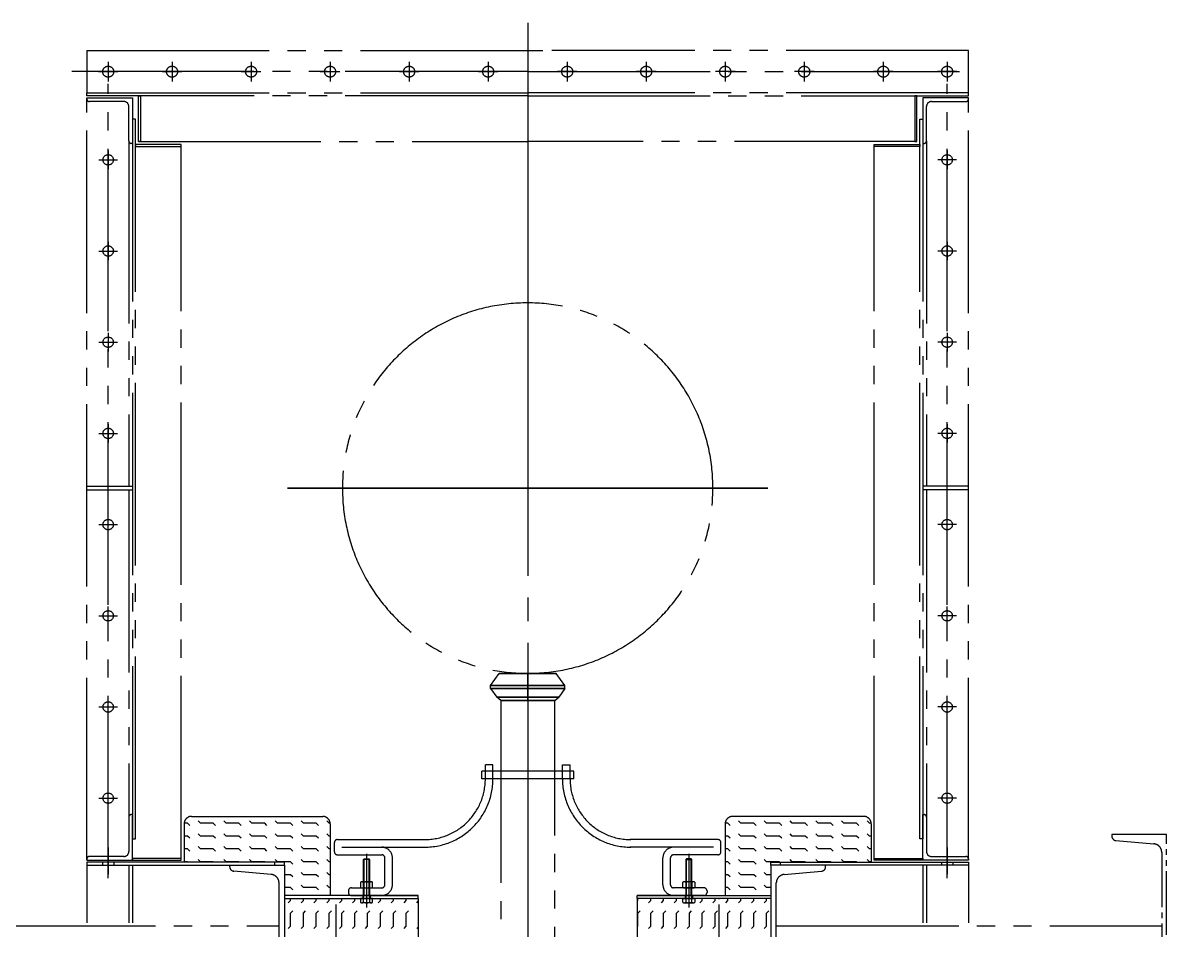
# Model space of a CAD drawing. Header units: millimetres. Extents: x 0 to 232280, y -26939 to 23794.
# Drawn here: x 185881 to 187758, y 15294 to 16786 of the extents above; entities that cross this region are included whole.
import ezdxf

# ---------------------------------------------------------------- set-up
doc = ezdxf.new("R2010")
doc.units = ezdxf.units.MM
doc.header["$LTSCALE"] = 30
doc.linetypes.add('JNK-CENTER', pattern=[34, 30, -1.5, 1, -1.5])
doc.linetypes.add('JNK-PHANTOM', pattern=[15, 10, -1, 1, -1, 1, -1])
for name, color, linetype in [('CEN-R', 1, 'JNK-CENTER'), ('Dim-W', 7, 'Continuous'), ('PHA-M', 6, 'JNK-PHANTOM')]:
    doc.layers.add(name, color=color, linetype=linetype)

# ---------------------------------------------------------------- blocks, each defined once
blk = doc.blocks.new('A$C50A46166')
at = {"layer": 'CEN-R'}
for p, q in [((7056, 1335.3), (7056, -901.6)), ((7056, 1326), (7056, -901.6)), ((7451.3, 570), (6660.7, 570)), ((6660.7, 570), (7451.3, 570))]:
    blk.add_line(p, q, dxfattribs=at)
at = {"layer": 'PHA-M'}
for p, q in [((6331, 1290), (7096, 1290)), ((6331, 1290), (6331, 1220)), ((7781, 1290), (7096, 1290)), ((7781, 1220), (7781, 1290)), ((6366, 1271.1), (6366, 1238.9)), ((6471, 1271.1), (6471, 1238.9)), ((6601, 1271.1), (6601, 1238.9)), ((6731, 1271.1), (6731, 1238.9)), ((6861, 1271.1), (6861, 1238.9)), ((6991, 1271.1), (6991, 1238.9)), ((7121, 1271.1), (7121, 1238.9)), ((7251, 1271.1), (7251, 1238.9)), ((7381, 1271.1), (7381, 1238.9)), ((7511, 1271.1), (7511, 1238.9)), ((7641, 1271.1), (7641, 1238.9)), ((7746, 1271.1), (7746, 1238.9)), ((7056, 1255), (6305.7, 1255)), ((6349.9, 1255), (6382.1, 1255)), ((6454.9, 1255), (6487.1, 1255)), ((6584.9, 1255), (6617.1, 1255)), ((6714.9, 1255), (6747.1, 1255)), ((6844.9, 1255), (6877.1, 1255)), ((6974.9, 1255), (7007.1, 1255)), ((7056, 1255), (7766.3, 1255)), ((7137.1, 1255), (7104.9, 1255)), ((7267.1, 1255), (7234.9, 1255)), ((7397.1, 1255), (7364.9, 1255)), ((7527.1, 1255), (7494.9, 1255)), ((7657.1, 1255), (7624.9, 1255)), ((7762.1, 1255), (7729.9, 1255)), ((6366, -71.7), (6366, 1235)), ((7746, -71.7), (7746, 1235)), ((6331, 1215), (6331, 1220)), ((6331, 1220), (7056, 1220)), ((7056, 1215), (6331, 1215)), ((6331, 1210), (6331, 1212)), ((6331, 1212), (6406, 1212)), ((6331, -42), (6331, 1212)), ((6391.5, 1206), (6335, 1206)), ((6406, 1212), (6406, 1137)), ((6416, 1140), (6416, 1215)), ((6416, 1215), (6419, 1215)), ((6419, 1215), (6419, 1140)), ((7781, 1220), (7056, 1220)), ((7056, 1215), (7781, 1215)), ((7696, 1215), (7693, 1215)), ((7693, 1215), (7693, 1140)), ((7696, 1140), (7696, 1215)), ((7706, 1212), (7706, 1137)), ((7781, 1212), (7706, 1212)), ((7720.5, 1206), (7777, 1206)), ((7781, 1215), (7781, 1220)), ((7781, 1210), (7781, 1212)), ((7781, -42), (7781, 1212)), ((6400, 1141), (6400, 1197.5)), ((7712, 1141), (7712, 1197.5)), ((6411, 1177), (6406, 1177)), ((6406, 1177), (6406, -7)), ((6411, -7), (6411, 1177)), ((7701, -7), (7701, 1177)), ((7701, 1177), (7706, 1177)), ((7706, 1177), (7706, -7)), ((6400, 1141), (6400, 573)), ((6406, 1137), (6404, 1137)), ((6486, 1135), (6411, 1135)), ((6411, 1135), (6411, 1132)), ((6411, 1132), (6486, 1132)), ((6416, 1140), (7056, 1140)), ((6419, 1140), (6416, 1140)), ((6486, -39), (6486, 1135)), ((6486, 1132), (6486, 1135)), ((7696, 1140), (7056, 1140)), ((7626, -39), (7626, 1135)), ((7626, 1135), (7701, 1135)), ((7626, 1132), (7626, 1135)), ((7701, 1132), (7626, 1132)), ((7693, 1140), (7696, 1140)), ((7701, 1135), (7701, 1132)), ((7706, 1137), (7708, 1137)), ((7712, 1141), (7712, 573)), ((6350.8, 1110), (6381.2, 1110)), ((6366, 1125.2), (6366, 1094.8)), ((7761.2, 1110), (7730.8, 1110)), ((7746, 1125.2), (7746, 1094.8)), ((6350.8, 960), (6381.2, 960)), ((6366, 975.2), (6366, 944.8)), ((7761.2, 960), (7730.8, 960)), ((7746, 975.2), (7746, 944.8)), ((6350.8, 810), (6381.2, 810)), ((6366, 825.2), (6366, 794.8)), ((7761.2, 810), (7730.8, 810)), ((7746, 825.2), (7746, 794.8)), ((6350.8, 660), (6381.2, 660)), ((6366, 675.2), (6366, 644.8)), ((7761.2, 660), (7730.8, 660)), ((7746, 675.2), (7746, 644.8)), ((6331, 573), (6406, 573)), ((6331, 567), (6406, 567)), ((6400, 567), (6400, 29)), ((7781, 573), (7706, 573)), ((7781, 567), (7706, 567)), ((7712, 567), (7712, 29)), ((6350.8, 510), (6381.2, 510)), ((6366, 494.8), (6366, 525.2)), ((7761.2, 510), (7730.8, 510)), ((7746, 494.8), (7746, 525.2)), ((6350.8, 360), (6381.2, 360)), ((6366, 344.8), (6366, 375.2)), ((7761.2, 360), (7730.8, 360)), ((7746, 344.8), (7746, 375.2)), ((6994.9, 245.2), (7009.2, 265.3)), ((6994.9, 245.2), (7009.2, 265.3)), ((7102.8, 265.3), (7009.2, 265.3)), ((7009.2, 265.3), (7102.8, 265.3)), ((7056, 220.8), (7056, 265.3)), ((7056, 220.8), (7056, 265.3)), ((7117.1, 245.2), (7102.8, 265.3)), ((7117.1, 245.2), (7102.8, 265.3)), ((7117.1, 245.2), (6994.9, 245.2)), ((6994.9, 240.2), (6994.9, 245.2)), ((6994.9, 240.2), (6994.9, 245.2)), ((6994.9, 245.2), (7117.1, 245.2)), ((7117.1, 240.2), (7117.1, 245.2)), ((7117.1, 240.2), (7117.1, 245.2)), ((7117.1, 240.2), (6994.9, 240.2)), ((6994.9, 240.2), (7005, 225.9)), ((6994.9, 240.2), (7117.1, 240.2)), ((6994.9, 240.2), (7005, 225.9)), ((7107, 225.9), (7005, 225.9)), ((7011.6, 220.8), (7005, 225.9)), ((7011.6, 220.8), (7005, 225.9)), ((7005, 225.9), (7107, 225.9)), ((7100.5, 220.8), (7107, 225.9)), ((7100.5, 220.8), (7107, 225.9)), ((7117.1, 240.2), (7107, 225.9)), ((7117.1, 240.2), (7107, 225.9)), ((6350.8, 210), (6381.2, 210)), ((6366, 194.8), (6366, 225.2)), ((7011.6, 220.8), (7100.5, 220.8)), ((7100.5, 220.8), (7011.6, 220.8)), ((7100.5, 220.8), (7011.6, 220.8)), ((7011.6, 220.8), (7011.6, -901.6)), ((7011.6, 220.8), (7100.5, 220.8)), ((7100.5, -901.6), (7100.5, 220.8)), ((7761.2, 210), (7730.8, 210)), ((7746, 194.8), (7746, 225.2)), ((6986.4, 91.9), (6986.4, 114.9)), ((6998.9, 114.9), (6986.4, 114.9)), ((6998.9, 92), (6998.9, 114.9)), ((7113.2, 92), (7113.2, 114.9)), ((7113.2, 114.9), (7125.7, 114.9)), ((7125.7, 91.9), (7125.7, 114.9)), ((6980.4, 92), (6980.4, 104.5)), ((7131.7, 104.5), (6980.4, 104.5)), ((7131.7, 92), (7131.7, 104.5)), ((6366, 44.8), (6366, 75.2)), ((7131.7, 92), (6980.4, 92)), ((7746, 44.8), (7746, 75.2)), ((6350.8, 60), (6381.2, 60)), ((7761.2, 60), (7730.8, 60)), ((6400, 29), (6400, -27.5)), ((6406, 33), (6404, 33)), ((6406, -42), (6406, 33)), ((6496.5, 18.9), (6491, 18.9)), ((6500.2, 15.1), (6496.5, 18.9)), ((6503, 30), (6719, 30)), ((6517.6, 18.9), (6513.9, 22.6)), ((6538.8, 18.9), (6517.6, 18.9)), ((6542.6, 15.1), (6538.8, 18.9)), ((6560, 18.9), (6556.2, 22.6)), ((6581.1, 18.9), (6560, 18.9)), ((6584.9, 15.1), (6581.1, 18.9)), ((6602.3, 18.9), (6598.6, 22.6)), ((6623.5, 18.9), (6602.3, 18.9)), ((6627.2, 15.1), (6623.5, 18.9)), ((6644.6, 18.9), (6640.9, 22.6)), ((6665.8, 18.9), (6644.6, 18.9)), ((6669.6, 15.1), (6665.8, 18.9)), ((6687, 18.9), (6683.2, 22.6)), ((6708.1, 18.9), (6687, 18.9)), ((6711.9, 15.1), (6708.1, 18.9)), ((6729.3, 18.9), (6725.6, 22.6)), ((6731, 18.9), (6729.3, 18.9)), ((7385.5, 18.9), (7381, 18.9)), ((7389.2, 15.1), (7385.5, 18.9)), ((7609, 30), (7393, 30)), ((7406.6, 18.9), (7402.9, 22.6)), ((7427.8, 18.9), (7406.6, 18.9)), ((7431.6, 15.1), (7427.8, 18.9)), ((7449, 18.9), (7445.2, 22.6)), ((7470.1, 18.9), (7449, 18.9)), ((7473.9, 15.1), (7470.1, 18.9)), ((7491.3, 18.9), (7487.6, 22.6)), ((7512.5, 18.9), (7491.3, 18.9)), ((7516.2, 15.1), (7512.5, 18.9)), ((7533.6, 18.9), (7529.9, 22.6)), ((7554.8, 18.9), (7533.6, 18.9)), ((7558.6, 15.1), (7554.8, 18.9)), ((7576, 18.9), (7572.2, 22.6)), ((7597.1, 18.9), (7576, 18.9)), ((7600.9, 15.1), (7597.1, 18.9)), ((7618.3, 18.9), (7614.6, 22.6)), ((7621, 18.9), (7618.3, 18.9)), ((7706, -42), (7706, 33)), ((7706, 33), (7708, 33)), ((7712, 29), (7712, -27.5)), ((6491, 18), (6491, -45)), ((6517.6, -2.3), (6513.9, 1.5)), ((6560, -2.3), (6556.2, 1.5)), ((6602.3, -2.3), (6598.6, 1.5)), ((6644.6, -2.3), (6640.9, 1.5)), ((6687, -2.3), (6683.2, 1.5)), ((6729.3, -2.3), (6725.6, 1.5)), ((6731, 18), (6731, -100)), ((7381, 18), (7381, -100)), ((7406.6, -2.3), (7402.9, 1.5)), ((7449, -2.3), (7445.2, 1.5)), ((7491.3, -2.3), (7487.6, 1.5)), ((7533.6, -2.3), (7529.9, 1.5)), ((7576, -2.3), (7572.2, 1.5)), ((7618.3, -2.3), (7614.6, 1.5)), ((7621, 18), (7621, -45)), ((6406, -7), (6411, -7)), ((6496.5, -2.3), (6491, -2.3)), ((6500.2, -6), (6496.5, -2.3)), ((6538.8, -2.3), (6517.6, -2.3)), ((6542.6, -6), (6538.8, -2.3)), ((6581.1, -2.3), (6560, -2.3)), ((6584.9, -6), (6581.1, -2.3)), ((6623.5, -2.3), (6602.3, -2.3)), ((6627.2, -6), (6623.5, -2.3)), ((6665.8, -2.3), (6644.6, -2.3)), ((6669.6, -6), (6665.8, -2.3)), ((6708.1, -2.3), (6687, -2.3)), ((6711.9, -6), (6708.1, -2.3)), ((6731, -2.3), (6729.3, -2.3)), ((6738, -28.1), (6738, -13.1)), ((6743, -8.1), (6887.5, -8.1)), ((7369, -8.1), (7224.5, -8.1)), ((7374, -28.1), (7374, -13.1)), ((7385.5, -2.3), (7381, -2.3)), ((7389.2, -6), (7385.5, -2.3)), ((7427.8, -2.3), (7406.6, -2.3)), ((7431.6, -6), (7427.8, -2.3)), ((7470.1, -2.3), (7449, -2.3)), ((7473.9, -6), (7470.1, -2.3)), ((7512.5, -2.3), (7491.3, -2.3)), ((7516.2, -6), (7512.5, -2.3)), ((7554.8, -2.3), (7533.6, -2.3)), ((7558.6, -6), (7554.8, -2.3)), ((7597.1, -2.3), (7576, -2.3)), ((7600.9, -6), (7597.1, -2.3)), ((7621, -2.3), (7618.3, -2.3)), ((7706, -7), (7701, -7)), ((6391.5, -36), (6335, -36)), ((6366, -21), (6366, -65)), ((6496.5, -23.4), (6491, -23.4)), ((6500.2, -27.2), (6496.5, -23.4)), ((6517.6, -23.4), (6513.9, -19.7)), ((6538.8, -23.4), (6517.6, -23.4)), ((6542.6, -27.2), (6538.8, -23.4)), ((6560, -23.4), (6556.2, -19.7)), ((6581.1, -23.4), (6560, -23.4)), ((6584.9, -27.2), (6581.1, -23.4)), ((6602.3, -23.4), (6598.6, -19.7)), ((6623.5, -23.4), (6602.3, -23.4)), ((6627.2, -27.2), (6623.5, -23.4)), ((6644.6, -23.4), (6640.9, -19.7)), ((6665.8, -23.4), (6644.6, -23.4)), ((6669.6, -27.2), (6665.8, -23.4)), ((6687, -23.4), (6683.2, -19.7)), ((6708.1, -23.4), (6687, -23.4)), ((6711.9, -27.2), (6708.1, -23.4)), ((6729.3, -23.4), (6725.6, -19.7)), ((6731, -23.4), (6729.3, -23.4)), ((6743, -33.1), (6816, -33.1)), ((6750.5, -20.6), (6887.6, -20.6)), ((6791, -31.3), (6791, -118.7)), ((7361.5, -20.6), (7224.4, -20.6)), ((7369, -33.1), (7296, -33.1)), ((7321, -31.3), (7321, -118.7)), ((7385.5, -23.4), (7381, -23.4)), ((7389.2, -27.2), (7385.5, -23.4)), ((7406.6, -23.4), (7402.9, -19.7)), ((7427.8, -23.4), (7406.6, -23.4)), ((7431.6, -27.2), (7427.8, -23.4)), ((7449, -23.4), (7445.2, -19.7)), ((7470.1, -23.4), (7449, -23.4)), ((7473.9, -27.2), (7470.1, -23.4)), ((7491.3, -23.4), (7487.6, -19.7)), ((7512.5, -23.4), (7491.3, -23.4)), ((7516.2, -27.2), (7512.5, -23.4)), ((7533.6, -23.4), (7529.9, -19.7)), ((7554.8, -23.4), (7533.6, -23.4)), ((7558.6, -27.2), (7554.8, -23.4)), ((7576, -23.4), (7572.2, -19.7)), ((7597.1, -23.4), (7576, -23.4)), ((7600.9, -27.2), (7597.1, -23.4)), ((7618.3, -23.4), (7614.6, -19.7)), ((7621, -23.4), (7618.3, -23.4)), ((7720.5, -36), (7777, -36)), ((7746, -21), (7746, -65)), ((6331, -40), (6331, -42)), ((6331, -42), (6406, -42)), ((6656, -45), (6331, -45)), ((6331, -45), (6331, -50)), ((6331, -45), (6331, -145)), ((6331, -50), (6656, -50)), ((6400, -50), (6400, -145)), ((6486, -39), (6406, -39)), ((6406, -39), (6406, -42)), ((6406, -42), (6486, -42)), ((6406, -50), (6406, -145)), ((6486, -42), (6486, -39)), ((6496.5, -44.6), (6491, -44.6)), ((6496.9, -45), (6496.5, -44.6)), ((6517.6, -44.6), (6513.9, -40.9)), ((6538.8, -44.6), (6517.6, -44.6)), ((6539.2, -45), (6538.8, -44.6)), ((6560, -44.6), (6556.2, -40.9)), ((6581.1, -44.6), (6560, -44.6)), ((6566, -53), (6566, -50)), ((6566, -50), (6656, -50)), ((6581.5, -45), (6581.1, -44.6)), ((6602.3, -44.6), (6598.6, -40.9)), ((6623.5, -44.6), (6602.3, -44.6)), ((6623.9, -45), (6623.5, -44.6)), ((6644.6, -44.6), (6640.9, -40.9)), ((6665.8, -44.6), (6644.6, -44.6)), ((6656, -50), (6656, -45)), ((6656, -50), (6656, -300)), ((6669.6, -48.4), (6665.8, -44.6)), ((6687, -44.6), (6683.2, -40.9)), ((6708.1, -44.6), (6687, -44.6)), ((6711.9, -48.4), (6708.1, -44.6)), ((6729.3, -44.6), (6725.6, -40.9)), ((6731, -44.6), (6729.3, -44.6)), ((6786, -41), (6787, -40)), ((6786, -111.1), (6786, -41)), ((6796, -41), (6786, -41)), ((6787, -100), (6787, -40)), ((6787, -40), (6795, -40)), ((6795, -100), (6795, -40)), ((6795, -40), (6796, -41)), ((6796, -41), (6796, -111.1)), ((6821, -82.5), (6821, -38.1)), ((6833.5, -82.5), (6833.5, -38.1)), ((7278.5, -82.5), (7278.5, -38.1)), ((7291, -82.5), (7291, -38.1)), ((7317, -40), (7316, -41)), ((7316, -41), (7316, -111.1)), ((7316, -41), (7326, -41)), ((7317, -100), (7317, -40)), ((7325, -40), (7317, -40)), ((7325, -100), (7325, -40)), ((7326, -41), (7325, -40)), ((7326, -111.1), (7326, -41)), ((7385.5, -44.6), (7381, -44.6)), ((7389.2, -48.4), (7385.5, -44.6)), ((7406.6, -44.6), (7402.9, -40.9)), ((7427.8, -44.6), (7406.6, -44.6)), ((7431.6, -48.4), (7427.8, -44.6)), ((7449, -44.6), (7445.2, -40.9)), ((7470.1, -44.6), (7449, -44.6)), ((7456, -45), (7781, -45)), ((7456, -50), (7456, -45)), ((7781, -50), (7456, -50)), ((7456, -50), (7456, -300)), ((7546, -50), (7456, -50)), ((7470.5, -45), (7470.1, -44.6)), ((7491.3, -44.6), (7487.6, -40.9)), ((7512.5, -44.6), (7491.3, -44.6)), ((7512.9, -45), (7512.5, -44.6)), ((7533.6, -44.6), (7529.9, -40.9)), ((7554.8, -44.6), (7533.6, -44.6)), ((7546, -53), (7546, -50)), ((7555.2, -45), (7554.8, -44.6)), ((7576, -44.6), (7572.2, -40.9)), ((7597.1, -44.6), (7576, -44.6)), ((7597.5, -45), (7597.1, -44.6)), ((7618.3, -44.6), (7614.6, -40.9)), ((7621, -44.6), (7618.3, -44.6)), ((7626, -39), (7706, -39)), ((7626, -42), (7626, -39)), ((7706, -42), (7626, -42)), ((7706, -39), (7706, -42)), ((7781, -42), (7706, -42)), ((7706, -50), (7706, -145)), ((7712, -50), (7712, -145)), ((7781, -40), (7781, -42)), ((7781, -45), (7781, -50)), ((7781, -45), (7781, -145)), ((6634.2, -65.4), (6572.4, -60)), ((6665.8, -65.8), (6656, -65.8)), ((6669.6, -69.5), (6665.8, -65.8)), ((6687, -65.8), (6683.2, -62)), ((6708.1, -65.8), (6687, -65.8)), ((6711.9, -69.5), (6708.1, -65.8)), ((6729.3, -65.8), (6725.6, -62)), ((6731, -65.8), (6729.3, -65.8)), ((7385.5, -65.8), (7381, -65.8)), ((7389.2, -69.5), (7385.5, -65.8)), ((7406.6, -65.8), (7402.9, -62)), ((7427.8, -65.8), (7406.6, -65.8)), ((7431.6, -69.5), (7427.8, -65.8)), ((7449, -65.8), (7445.2, -62)), ((7456, -65.8), (7449, -65.8)), ((7477.8, -65.4), (7539.6, -60)), ((6647, -270.6), (6647, -79.4)), ((6665.8, -86.9), (6656, -86.9)), ((6669.6, -90.7), (6665.8, -86.9)), ((6687, -86.9), (6683.2, -83.2)), ((6708.1, -86.9), (6687, -86.9)), ((6711.9, -90.7), (6708.1, -86.9)), ((6729.3, -86.9), (6725.6, -83.2)), ((6731, -86.9), (6729.3, -86.9)), ((6761, -92.5), (6761, -95)), ((6766, -87.5), (6816, -87.5)), ((6781, -78.4), (6781, -86.6)), ((6783.6, -77.5), (6798.4, -77.5)), ((6783.6, -87.5), (6798.4, -87.5)), ((6786, -78.4), (6786, -86.6)), ((6796, -78.4), (6796, -86.6)), ((6801, -86.6), (6801, -78.4)), ((7346, -87.5), (7296, -87.5)), ((7311, -86.6), (7311, -78.4)), ((7328.4, -77.5), (7313.6, -77.5)), ((7328.4, -87.5), (7313.6, -87.5)), ((7316, -78.4), (7316, -86.6)), ((7326, -78.4), (7326, -86.6)), ((7331, -78.4), (7331, -86.6)), ((7351, -92.5), (7351, -95)), ((7385.5, -86.9), (7381, -86.9)), ((7389.2, -90.7), (7385.5, -86.9)), ((7406.6, -86.9), (7402.9, -83.2)), ((7427.8, -86.9), (7406.6, -86.9)), ((7431.6, -90.7), (7427.8, -86.9)), ((7449, -86.9), (7445.2, -83.2)), ((7456, -86.9), (7449, -86.9)), ((7465, -270.6), (7465, -79.4)), ((6796, -100), (6656, -100)), ((6656, -105), (6876, -105)), ((6662.1, -111.9), (6665.8, -108.1)), ((6665.8, -108.1), (6665.8, -105)), ((6683.2, -111.9), (6687, -108.1)), ((6687, -108.1), (6687, -105)), ((6704.4, -111.9), (6708.1, -108.1)), ((6708.1, -108.1), (6708.1, -105)), ((6725.6, -111.9), (6729.3, -108.1)), ((6729.3, -108.1), (6729.3, -105)), ((6746.7, -111.9), (6750.5, -108.1)), ((6750.5, -108.1), (6750.5, -105)), ((6766, -100), (6876, -100)), ((6767.9, -111.9), (6771.6, -108.1)), ((6771.6, -108.1), (6771.6, -105)), ((6801, -105), (6781, -105)), ((6781, -105), (6781, -111.1)), ((6798.4, -112), (6783.6, -112)), ((6786, -101.7), (6787, -100)), ((6796, -101.7), (6795, -100)), ((6801, -111.1), (6801, -105)), ((6810.2, -111.9), (6814, -108.1)), ((6814, -108.1), (6814, -105)), ((6831.4, -111.9), (6835.1, -108.1)), ((6835.1, -108.1), (6835.1, -105)), ((6852.6, -111.9), (6856.3, -108.1)), ((6856.3, -108.1), (6856.3, -105)), ((6873.7, -111.9), (6876, -109.6)), ((6876, -105), (6876, -100)), ((6876, -105), (6876, -455)), ((7346, -100), (7236, -100)), ((7236, -105), (7236, -100)), ((7456, -105), (7236, -105)), ((7236, -105), (7236, -395)), ((7236, -109.4), (7237.3, -108.1)), ((7237.3, -108.1), (7237.3, -105)), ((7254.7, -111.9), (7258.5, -108.1)), ((7258.5, -108.1), (7258.5, -105)), ((7275.9, -111.9), (7279.6, -108.1)), ((7279.6, -108.1), (7279.6, -105)), ((7297.1, -111.9), (7300.8, -108.1)), ((7300.8, -108.1), (7300.8, -105)), ((7311, -111.1), (7311, -105)), ((7311, -105), (7331, -105)), ((7313.6, -112), (7328.4, -112)), ((7316, -101.7), (7317, -100)), ((7316, -100), (7456, -100)), ((7326, -101.7), (7325, -100)), ((7331, -105), (7331, -111.1)), ((7339.4, -111.9), (7343.1, -108.1)), ((7343.1, -108.1), (7343.1, -105)), ((7360.6, -111.9), (7364.3, -108.1)), ((7364.3, -108.1), (7364.3, -105)), ((7381.7, -111.9), (7385.5, -108.1)), ((7385.5, -108.1), (7385.5, -105)), ((7402.9, -111.9), (7406.6, -108.1)), ((7406.6, -108.1), (7406.6, -105)), ((7424.1, -111.9), (7427.8, -108.1)), ((7427.8, -108.1), (7427.8, -105)), ((7445.2, -111.9), (7449, -108.1)), ((7449, -108.1), (7449, -105)), ((6665.8, -129.3), (6669.6, -125.5)), ((6665.8, -150.4), (6665.8, -129.3)), ((6687, -129.3), (6690.7, -125.5)), ((6687, -150.4), (6687, -129.3)), ((6708.1, -129.3), (6711.9, -125.5)), ((6708.1, -150.4), (6708.1, -129.3)), ((6729.3, -129.3), (6733.1, -125.5)), ((6729.3, -150.4), (6729.3, -129.3)), ((6750.5, -129.3), (6754.2, -125.5)), ((6750.5, -150.4), (6750.5, -129.3)), ((6771.6, -129.3), (6775.4, -125.5)), ((6771.6, -150.4), (6771.6, -129.3)), ((6792.8, -129.3), (6796.6, -125.5)), ((6792.8, -150.4), (6792.8, -129.3)), ((6814, -129.3), (6817.7, -125.5)), ((6814, -150.4), (6814, -129.3)), ((6835.1, -129.3), (6838.9, -125.5)), ((6835.1, -150.4), (6835.1, -129.3)), ((6856.3, -129.3), (6860.1, -125.5)), ((6856.3, -150.4), (6856.3, -129.3)), ((7237.3, -129.3), (7241.1, -125.5)), ((7237.3, -150.4), (7237.3, -129.3)), ((7258.5, -129.3), (7262.2, -125.5)), ((7258.5, -150.4), (7258.5, -129.3)), ((7279.6, -129.3), (7283.4, -125.5)), ((7279.6, -150.4), (7279.6, -129.3)), ((7300.8, -129.3), (7304.6, -125.5)), ((7300.8, -150.4), (7300.8, -129.3)), ((7322, -129.3), (7325.7, -125.5)), ((7322, -150.4), (7322, -129.3)), ((7343.1, -129.3), (7346.9, -125.5)), ((7343.1, -150.4), (7343.1, -129.3)), ((7364.3, -129.3), (7368.1, -125.5)), ((7364.3, -150.4), (7364.3, -129.3)), ((7385.5, -129.3), (7389.2, -125.5)), ((7385.5, -150.4), (7385.5, -129.3)), ((7406.6, -129.3), (7410.4, -125.5)), ((7406.6, -150.4), (7406.6, -129.3)), ((7427.8, -129.3), (7431.6, -125.5)), ((7427.8, -150.4), (7427.8, -129.3)), ((7449, -129.3), (7452.7, -125.5)), ((7449, -150.4), (7449, -129.3)), ((5244, -150), (6647, -150)), ((7465, -150), (8099, -150)), ((6662.1, -154.2), (6665.8, -150.4)), ((6683.2, -154.2), (6687, -150.4)), ((6704.4, -154.2), (6708.1, -150.4)), ((6725.6, -154.2), (6729.3, -150.4)), ((6746.7, -154.2), (6750.5, -150.4)), ((6767.9, -154.2), (6771.6, -150.4)), ((6789.1, -154.2), (6792.8, -150.4)), ((6810.2, -154.2), (6814, -150.4)), ((6831.4, -154.2), (6835.1, -150.4)), ((6852.6, -154.2), (6856.3, -150.4)), ((6873.7, -154.2), (6876, -151.9)), ((7236, -151.8), (7237.3, -150.4)), ((7254.7, -154.2), (7258.5, -150.4)), ((7275.9, -154.2), (7279.6, -150.4)), ((7297.1, -154.2), (7300.8, -150.4)), ((7318.2, -154.2), (7322, -150.4)), ((7339.4, -154.2), (7343.1, -150.4)), ((7360.6, -154.2), (7364.3, -150.4)), ((7381.7, -154.2), (7385.5, -150.4)), ((7402.9, -154.2), (7406.6, -150.4)), ((7424.1, -154.2), (7427.8, -150.4)), ((7445.2, -154.2), (7449, -150.4))]:
    blk.add_line(p, q, dxfattribs=at)
at = {"layer": 'PHA-M', "ltscale": 0.3}
for p, q in [((6366, -33.6), (6366, -63.9)), ((7746, -29.5), (7746, -65)), ((7746, -29.5), (7746, -65)), ((7746, -33.6), (7746, -63.9)), ((6356.5, -45), (6356.5, -50)), ((6366, -38.6), (6366, -65)), ((6366, -38.6), (6366, -65)), ((6375.5, -45), (6375.5, -50)), ((7736.5, -45), (7736.5, -50)), ((7746, -38.6), (7746, -65)), ((7746, -38.6), (7746, -65)), ((7755.5, -45), (7755.5, -50)), ((6791, -85), (6791, -120)), ((6791, -87.2), (6791, -118.7)), ((7321, -85), (7321, -120)), ((7321, -87.2), (7321, -118.7)), ((6876, -100), (6656, -100)), ((6785, -100), (6785, -105)), ((6797, -100), (6797, -105)), ((6876, -105), (6876, -100)), ((7236, -100), (7456, -100)), ((7236, -105), (7236, -100)), ((7315, -100), (7315, -105)), ((7327, -100), (7327, -105))]:
    blk.add_line(p, q, dxfattribs=at)
for points in [[(8086.2, -284.9), (8023.4, -290.4, 0.388879), (8017, -297.4), (8017, -300), (8107, -300), (8107, -150), (8107, 0), (8017, 0), (8017, -2.6, 0.388879), (8023.4, -9.6), (8086.2, -15.1, -0.388879), (8099, -29.1), (8099, -150), (8099, -270.9, -0.388879)], [(6656, -50), (6656, -300), (6566, -300), (6566, -297, -0.388879), (6572.4, -290), (6634.2, -284.6, 0.388879), (6647, -270.6), (6647, -79.4, 0.388879), (6634.2, -65.4), (6572.4, -60, -0.388879), (6566, -53), (6566, -50)]]:
    blk.add_lwpolyline(points, format="xyb", close=True, dxfattribs=at)
for points in [[(6640, -45), (6331, -45), (6331, -50), (6640, -50)], [(6640, -45), (6331, -45), (6331, -50), (6640, -50)], [(7472, -45), (7781, -45), (7781, -50), (7472, -50)], [(7472, -45), (7781, -45), (7781, -50), (7472, -50)]]:
    blk.add_lwpolyline(points, close=True, dxfattribs=at)
for points in [[(7465, -270.6), (7465, -79.4)], [(6656, -105), (6876, -105)], [(6656, -205), (6741, -205), (6741, -105)], [(7456, -105), (7236, -105)], [(7456, -205), (7371, -205), (7371, -105)]]:
    blk.add_lwpolyline(points, dxfattribs=at)
at = {"layer": 'PHA-M'}
for centre, radius in [((6366, 1255), 9.03), ((6471, 1255), 9.03), ((6601, 1255), 9.03), ((6731, 1255), 9.03), ((6861, 1255), 9.03), ((6991, 1255), 9.03), ((7121, 1255), 9.03), ((7251, 1255), 9.03), ((7381, 1255), 9.03), ((7511, 1255), 9.03), ((7641, 1255), 9.03), ((7746, 1255), 9.03), ((6366, 1110), 8.53), ((7746, 1110), 8.53), ((6366, 960), 8.53), ((7746, 960), 8.53), ((6366, 810), 8.53), ((7746, 810), 8.53), ((6366, 660), 8.53), ((7746, 660), 8.53), ((6366, 510), 8.53), ((7746, 510), 8.53), ((6366, 360), 8.53), ((7746, 360), 8.53), ((6366, 210), 8.53), ((7746, 210), 8.53), ((6366, 60), 8.53), ((7746, 60), 8.53)]:
    blk.add_circle(centre, radius, dxfattribs=at)
for centre, radius, start, end in [((6335, 1210), 4, 180, 270), ((6391.5, 1197.5), 8.5, 0, 90), ((7720.5, 1197.5), 8.5, 90, 180), ((7777, 1210), 4, 270, 0), ((6404, 1141), 4, 180, 270), ((7708, 1141), 4, 270, 0), ((7056, 570), 304.7, 90, 270), ((7056, 570), 304.7, 90, 270), ((7056, 570), 304.7, 270, 90), ((6886.4, 91.9), 100, 270, 0), ((6886.4, 91.9), 112.5, 270, 0), ((7225.7, 91.9), 112.5, 180, 270), ((7225.7, 91.9), 100, 180, 270), ((6404, 29), 4, 90, 180), ((6503, 18), 12, 90, 180), ((6719, 18), 12, 0, 90), ((7393, 18), 12, 90, 180), ((7609, 18), 12, 0, 90), ((7708, 29), 4, 0, 90), ((6743, -13.1), 5, 90, 180), ((7369, -13.1), 5, 0, 90), ((6335, -40), 4, 90, 180), ((6391.5, -27.5), 8.5, 270, 0), ((6743, -28.1), 5, 180, 270), ((6816, -38.1), 17.5, 0, 90), ((6816, -38.1), 5, 0, 90), ((7296, -38.1), 17.5, 90, 180), ((7296, -38.1), 5, 90, 180), ((7369, -28.1), 5, 270, 0), ((7720.5, -27.5), 8.5, 180, 270), ((7777, -40), 4, 0, 90), ((6573, -53), 7, 180, 265), ((7539, -53), 7, 275, 0), ((6633, -79.4), 14, 0, 85), ((7479, -79.4), 14, 95, 180), ((6766, -92.5), 5, 90, 180), ((6783.5, -81.3), 3.82, 49.1233, 130.8767), ((6783.5, -83.7), 3.82, 229.1233, 310.8767), ((6791, -91.4), 13.9, 68.9, 111.1), ((6791, -73.6), 13.9, 248.9, 291.1), ((6798.5, -81.3), 3.82, 49.1233, 130.8767), ((6798.5, -83.7), 3.82, 229.1233, 310.8767), ((6816, -82.5), 5, 270, 0), ((6816, -82.5), 17.5, 270, 0), ((7296, -82.5), 17.5, 180, 270), ((7296, -82.5), 5, 180, 270), ((7313.5, -81.3), 3.82, 49.1233, 130.8767), ((7313.5, -83.7), 3.82, 229.1233, 310.8767), ((7321, -91.4), 13.9, 68.9, 111.1), ((7321, -73.6), 13.9, 248.9, 291.1), ((7328.5, -81.3), 3.82, 49.1233, 130.8767), ((7328.5, -83.7), 3.82, 229.1233, 310.8767), ((7346, -92.5), 5, 0, 90), ((6766, -95), 5, 180, 270), ((6783.5, -108.2), 3.82, 229.1233, 310.8767), ((6791, -98.1), 13.9, 248.9, 291.1), ((6798.5, -108.2), 3.82, 229.1233, 310.8767), ((7313.5, -108.2), 3.82, 229.1233, 310.8767), ((7321, -98.1), 13.9, 248.9, 291.1), ((7328.5, -108.2), 3.82, 229.1233, 310.8767), ((7346, -95), 5, 270, 0)]:
    blk.add_arc(centre, radius, start, end, dxfattribs=at)

msp = doc.modelspace()

# ---------------------------------------------------------------- block references
at = {"layer": 'Dim-W', "ltscale": 0.5}
msp.add_blockref('A$C50A46166', (179655.27, 15451.12), dxfattribs=at)

doc.saveas('drawing.dxf')
